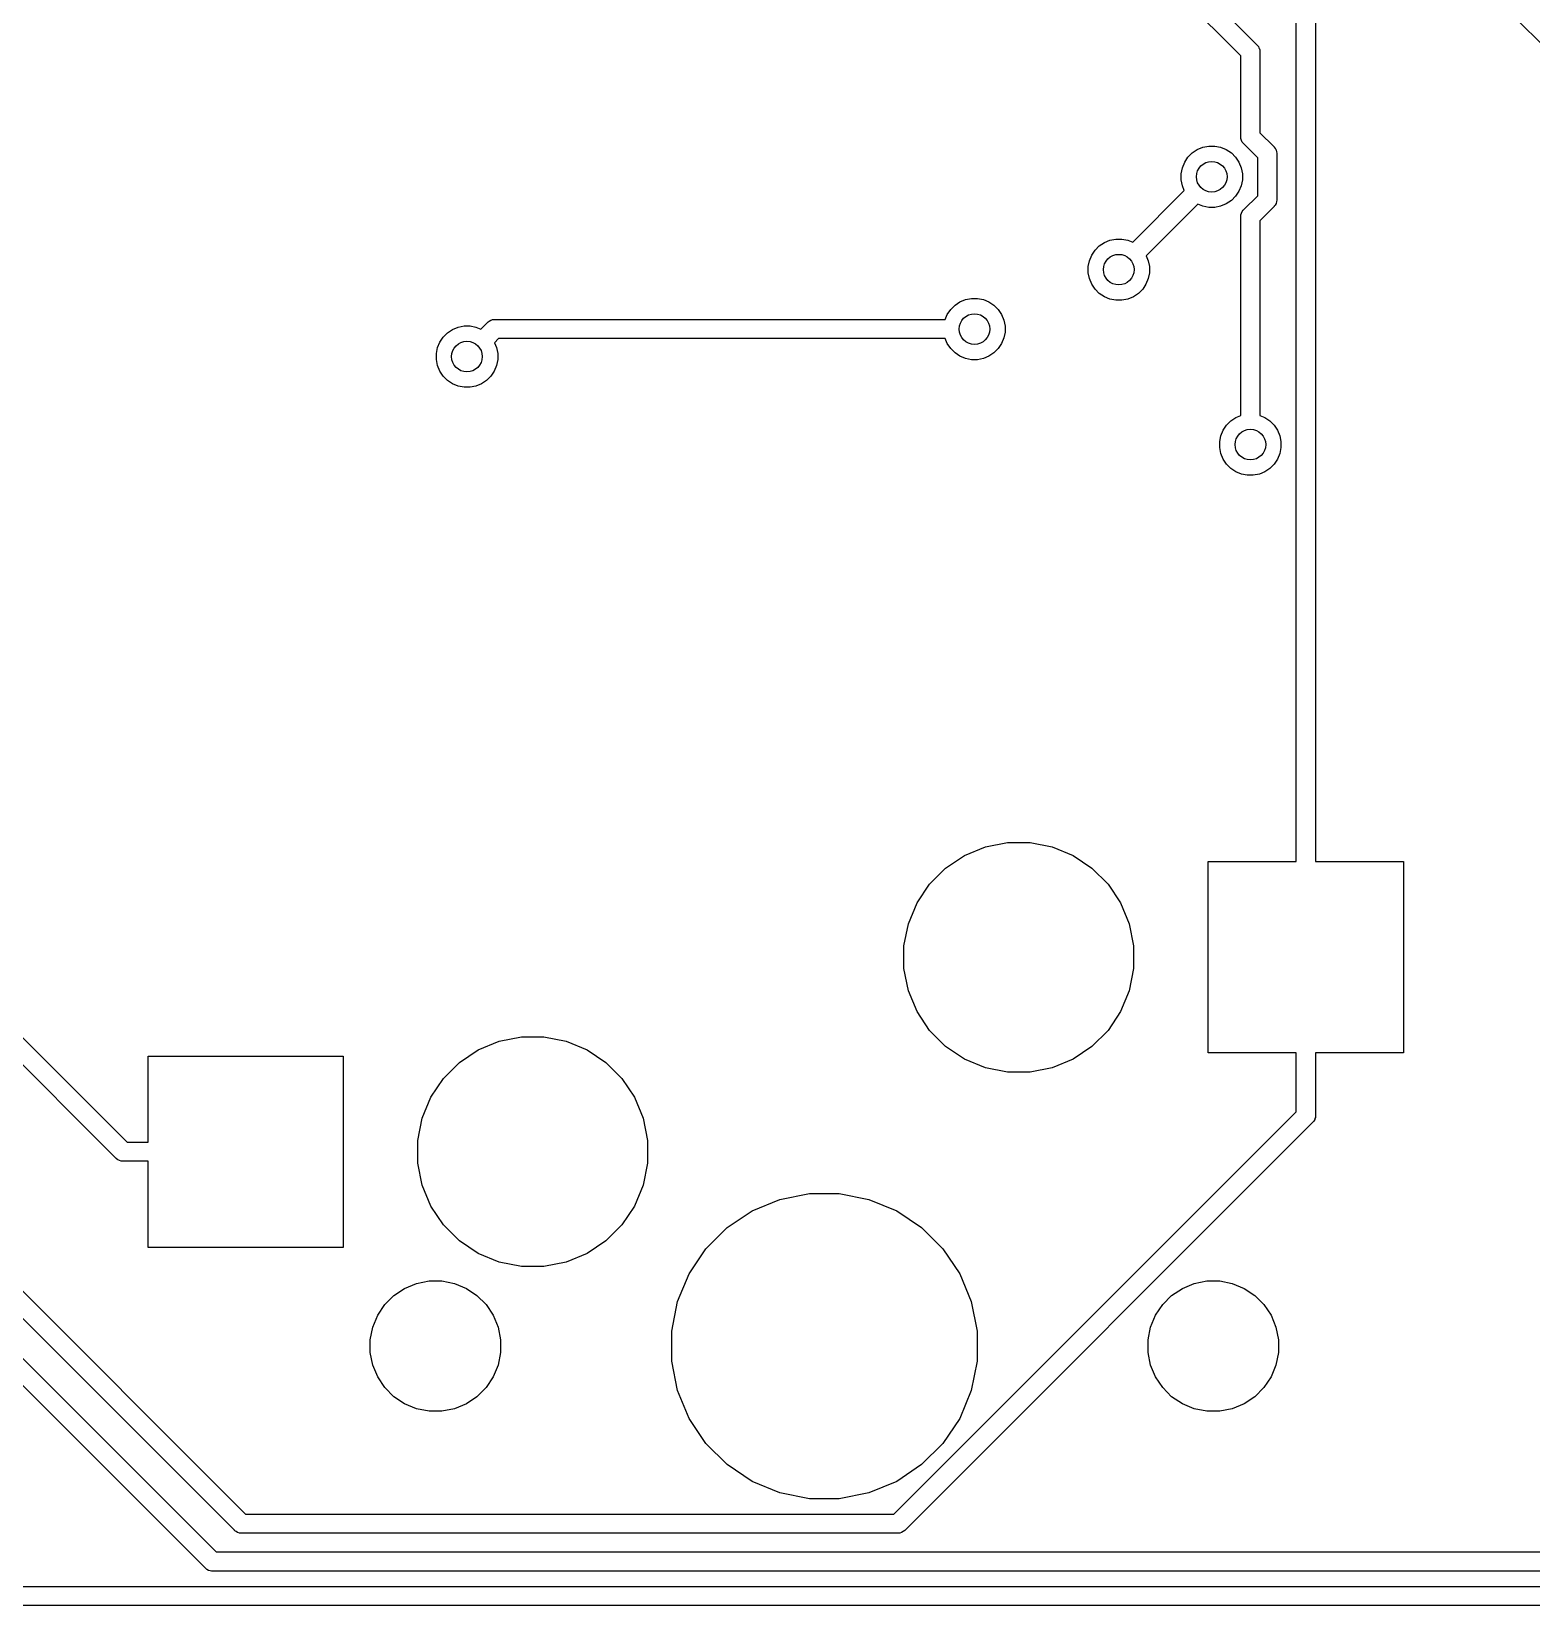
# Model space of a CAD drawing. Extents: x 1.2 to 14.9, y -4.9 to -0.3.
# Drawn here: x 12.63 to 13.402, y -4.623 to -3.814 of the extents above; entities that cross this region are included whole.
import ezdxf

# ---------------------------------------------------------------- set-up
doc = ezdxf.new("R2010")
doc.units = 0
doc.header["$MEASUREMENT"] = 0
doc.layers.add('BLACK', color=7, linetype='CONTINUOUS')

msp = doc.modelspace()

# ---------------------------------------------------------------- linework, layer by layer
at = {"layer": 'BLACK', "linetype": 'CONTINUOUS'}
for p, q in [((12.8325, -3.39279), (13.2604, -3.82063)), ((13.2521, -3.82632), (12.8268, -3.40102)), ((11.774, -3.47969), (12.6794, -4.38508)), ((12.6737, -4.39331), (11.7658, -3.48538)), ((11.7132, -3.54933), (12.7403, -4.57639)), ((12.7346, -4.58462), (11.7132, -3.56325)), ((13.2807, -4.24079), (13.2807, -3.58421)), ((13.2906, -3.58421), (13.2906, -4.24079)), ((13.613, -4.02641), (13.3496, -3.76298)), ((13.2604, -3.82063), (13.2606, -3.82079)), ((13.2606, -3.82079), (13.2607, -3.82097)), ((13.2607, -3.82097), (13.2612, -3.82154)), ((13.2521, -3.86773), (13.2521, -3.82632)), ((13.2612, -3.82154), (13.2615, -3.82216)), ((13.2615, -3.82216), (13.2616, -3.82239)), ((13.2616, -3.82239), (13.2619, -3.82332)), ((13.2619, -3.82332), (13.262, -3.82404)), ((13.262, -3.82404), (13.262, -3.82404)), ((13.262, -3.82404), (13.262, -3.82428)), ((13.262, -3.82428), (13.262, -3.82452)), ((13.262, -3.82452), (13.262, -3.86593)), ((13.2521, -3.86797), (13.2521, -3.86773)), ((13.2521, -3.86821), (13.2521, -3.86797)), ((13.2522, -3.86893), (13.2521, -3.86821)), ((13.2521, -3.86821), (13.2521, -3.86821)), ((13.2525, -3.86986), (13.2522, -3.86893)), ((13.2529, -3.87072), (13.2525, -3.86986)), ((13.262, -3.86593), (13.2691, -3.87305)), ((13.225, -3.87849), (13.2272, -3.8763)), ((13.2272, -3.8763), (13.2298, -3.87457)), ((13.2298, -3.87457), (13.2326, -3.87338)), ((13.2326, -3.87338), (13.2357, -3.87278)), ((13.2357, -3.87278), (13.2388, -3.87278)), ((13.2388, -3.87278), (13.2418, -3.87338)), ((13.2418, -3.87338), (13.2447, -3.87457)), ((13.2447, -3.87457), (13.2473, -3.8763)), ((13.2473, -3.8763), (13.2495, -3.87849)), ((13.2536, -3.87147), (13.2529, -3.87072)), ((13.2538, -3.87162), (13.2536, -3.87147)), ((13.2609, -3.87874), (13.2538, -3.87162)), ((13.2691, -3.87305), (13.2693, -3.8732)), ((13.2693, -3.8732), (13.2694, -3.87339)), ((13.2694, -3.87339), (13.2694, -3.87339)), ((13.2694, -3.87339), (13.2699, -3.87395)), ((13.2699, -3.87395), (13.2701, -3.87427)), ((13.2701, -3.87427), (13.2704, -3.8748)), ((13.2704, -3.8748), (13.2706, -3.87573)), ((13.2706, -3.87573), (13.2707, -3.87646)), ((13.2707, -3.87646), (13.2707, -3.87646)), ((13.2707, -3.87646), (13.2707, -3.8767)), ((13.2707, -3.8767), (13.2707, -3.87694)), ((13.2707, -3.87694), (13.2707, -3.90012)), ((13.2215, -3.88698), (13.2221, -3.88393)), ((13.2221, -3.88393), (13.2233, -3.88107)), ((13.2233, -3.88107), (13.225, -3.87849)), ((13.2495, -3.87849), (13.2512, -3.88107)), ((13.2512, -3.88107), (13.2524, -3.88393)), ((13.2524, -3.88393), (13.253, -3.88698)), ((13.2609, -3.89832), (13.2609, -3.87874)), ((13.2215, -3.89008), (13.2215, -3.88698)), ((13.2221, -3.89312), (13.2215, -3.89008)), ((13.2231, -3.89566), (13.2221, -3.89312)), ((13.2524, -3.89312), (13.2512, -3.89599)), ((13.253, -3.89008), (13.2524, -3.89312)), ((13.253, -3.88698), (13.253, -3.89008)), ((13.1966, -3.92223), (13.2231, -3.89566)), ((13.2473, -3.90076), (13.2447, -3.90248)), ((13.2495, -3.89857), (13.2473, -3.90076)), ((13.2512, -3.89599), (13.2495, -3.89857)), ((13.2537, -3.90544), (13.2609, -3.89832)), ((13.2704, -3.90225), (13.2699, -3.90311)), ((13.2706, -3.90132), (13.2704, -3.90225)), ((13.2704, -3.90225), (13.2704, -3.90225)), ((13.2707, -3.9006), (13.2706, -3.90132)), ((13.2707, -3.90012), (13.2707, -3.90036)), ((13.2707, -3.90036), (13.2707, -3.9006)), ((13.2707, -3.9006), (13.2707, -3.9006)), ((13.2301, -3.90262), (13.2035, -3.92919)), ((13.2326, -3.90367), (13.2301, -3.90262)), ((13.2357, -3.90428), (13.2326, -3.90367)), ((13.2388, -3.90428), (13.2357, -3.90428)), ((13.2418, -3.90367), (13.2388, -3.90428)), ((13.2447, -3.90248), (13.2418, -3.90367)), ((13.2521, -3.90909), (13.2522, -3.90812)), ((13.2521, -3.90933), (13.2521, -3.90909)), ((13.2521, -4.01132), (13.2521, -3.90933)), ((13.2522, -3.90812), (13.2525, -3.90719)), ((13.2525, -3.90719), (13.2529, -3.90634)), ((13.2529, -3.90634), (13.2534, -3.90578)), ((13.2534, -3.90578), (13.2536, -3.90559)), ((13.2534, -3.90578), (13.2534, -3.90578)), ((13.2536, -3.90559), (13.2537, -3.90544)), ((13.2691, -3.90401), (13.262, -3.91112)), ((13.2693, -3.90385), (13.2691, -3.90401)), ((13.2694, -3.90367), (13.2693, -3.90385)), ((13.2699, -3.90311), (13.2694, -3.90367)), ((13.2694, -3.90367), (13.2694, -3.90367)), ((13.262, -3.91112), (13.262, -4.01132)), ((13.1755, -3.92886), (13.1772, -3.92628)), ((13.1772, -3.92628), (13.1794, -3.92409)), ((13.1794, -3.92409), (13.182, -3.92236)), ((13.182, -3.92236), (13.1848, -3.92118)), ((13.1848, -3.92118), (13.1879, -3.92057)), ((13.1879, -3.92057), (13.191, -3.92057)), ((13.191, -3.92057), (13.194, -3.92118)), ((13.194, -3.92118), (13.1966, -3.92223)), ((13.1737, -3.93477), (13.1743, -3.93173)), ((13.1743, -3.93173), (13.1755, -3.92886)), ((13.2035, -3.92919), (13.2046, -3.93173)), ((13.2046, -3.93173), (13.2052, -3.93477)), ((13.1737, -3.93787), (13.1737, -3.93477)), ((13.1743, -3.94091), (13.1737, -3.93787)), ((13.1755, -3.94378), (13.1743, -3.94091)), ((13.2046, -3.94091), (13.2034, -3.94378)), ((13.2052, -3.93787), (13.2046, -3.94091)), ((13.2052, -3.93477), (13.2052, -3.93787)), ((13.1772, -3.94636), (13.1755, -3.94378)), ((13.1794, -3.94855), (13.1772, -3.94636)), ((13.182, -3.95027), (13.1794, -3.94855)), ((13.1848, -3.95146), (13.182, -3.95027)), ((13.1969, -3.95027), (13.194, -3.95146)), ((13.1995, -3.94855), (13.1969, -3.95027)), ((13.2017, -3.94636), (13.1995, -3.94855)), ((13.2034, -3.94378), (13.2017, -3.94636)), ((13.1012, -3.95941), (13.103, -3.95684)), ((13.103, -3.95684), (13.1052, -3.95464)), ((13.1052, -3.95464), (13.1077, -3.95292)), ((13.1077, -3.95292), (13.1106, -3.95173)), ((13.1106, -3.95173), (13.1136, -3.95113)), ((13.1136, -3.95113), (13.1167, -3.95113)), ((13.1167, -3.95113), (13.1198, -3.95173)), ((13.1198, -3.95173), (13.1226, -3.95292)), ((13.1226, -3.95292), (13.1252, -3.95464)), ((13.1252, -3.95464), (13.1274, -3.95684)), ((13.1274, -3.95684), (13.1291, -3.95941)), ((13.1879, -3.95207), (13.1848, -3.95146)), ((13.191, -3.95207), (13.1879, -3.95207)), ((13.194, -3.95146), (13.191, -3.95207)), ((12.8442, -3.9688), (12.8468, -3.96708)), ((12.8468, -3.96708), (12.8497, -3.96589)), ((12.8497, -3.96589), (12.8527, -3.96529)), ((12.8527, -3.96529), (12.8558, -3.96529)), ((12.8558, -3.96529), (12.8588, -3.96589)), ((12.8588, -3.96589), (12.8614, -3.96694)), ((12.8614, -3.96694), (12.8648, -3.96356)), ((12.8648, -3.96356), (12.8649, -3.96338)), ((12.8649, -3.96338), (12.8651, -3.96322)), ((12.8651, -3.96322), (12.8657, -3.96276)), ((12.8651, -3.96322), (12.8651, -3.96322)), ((12.8657, -3.96276), (12.8665, -3.96231)), ((12.8665, -3.96231), (12.8666, -3.96228)), ((12.8666, -3.96228), (12.8674, -3.96202)), ((12.8674, -3.96202), (12.8682, -3.96195)), ((12.8682, -3.96195), (12.8684, -3.96193)), ((12.8682, -3.96195), (12.8682, -3.96195)), ((12.8684, -3.96193), (12.8686, -3.96195)), ((12.8686, -3.96195), (13.1002, -3.96195)), ((13.1002, -3.96195), (13.1012, -3.95941)), ((13.1291, -3.95941), (13.1303, -3.96228)), ((13.1303, -3.96228), (13.1309, -3.96532)), ((13.1309, -3.96532), (13.1309, -3.96843)), ((12.8391, -3.97644), (12.8403, -3.97358)), ((12.8403, -3.97358), (12.842, -3.971)), ((12.842, -3.971), (12.8442, -3.9688)), ((12.8704, -3.9718), (12.8683, -3.9739)), ((12.8683, -3.9739), (12.8694, -3.97644)), ((13.1002, -3.9718), (12.8704, -3.9718)), ((13.1012, -3.97433), (13.1002, -3.9718)), ((13.103, -3.97691), (13.1012, -3.97433)), ((13.1291, -3.97433), (13.1274, -3.97691)), ((13.1303, -3.97147), (13.1291, -3.97433)), ((13.1309, -3.96843), (13.1303, -3.97147)), ((12.8385, -3.97948), (12.8391, -3.97644)), ((12.8385, -3.98259), (12.8385, -3.97948)), ((12.8391, -3.98563), (12.8385, -3.98259)), ((12.8694, -3.97644), (12.87, -3.97948)), ((12.87, -3.98259), (12.8694, -3.98563)), ((12.87, -3.97948), (12.87, -3.98259)), ((13.1052, -3.97911), (13.103, -3.97691)), ((13.1077, -3.98083), (13.1052, -3.97911)), ((13.1106, -3.98202), (13.1077, -3.98083)), ((13.1136, -3.98262), (13.1106, -3.98202)), ((13.1167, -3.98262), (13.1136, -3.98262)), ((13.1198, -3.98202), (13.1167, -3.98262)), ((13.1226, -3.98083), (13.1198, -3.98202)), ((13.1252, -3.97911), (13.1226, -3.98083)), ((13.1274, -3.97691), (13.1252, -3.97911)), ((12.8403, -3.98849), (12.8391, -3.98563)), ((12.842, -3.99107), (12.8403, -3.98849)), ((12.8442, -3.99327), (12.842, -3.99107)), ((12.8665, -3.99107), (12.8643, -3.99327)), ((12.8682, -3.98849), (12.8665, -3.99107)), ((12.8694, -3.98563), (12.8682, -3.98849)), ((12.8468, -3.99499), (12.8442, -3.99327)), ((12.8497, -3.99618), (12.8468, -3.99499)), ((12.8527, -3.99678), (12.8497, -3.99618)), ((12.8558, -3.99678), (12.8527, -3.99678)), ((12.8588, -3.99618), (12.8558, -3.99678)), ((12.8617, -3.99499), (12.8588, -3.99618)), ((12.8643, -3.99327), (12.8617, -3.99499)), ((13.2448, -4.01628), (13.247, -4.01409)), ((13.247, -4.01409), (13.2496, -4.01237)), ((13.2496, -4.01237), (13.2521, -4.01132)), ((13.262, -4.01132), (13.2645, -4.01237)), ((13.2645, -4.01237), (13.2671, -4.01409)), ((13.2671, -4.01409), (13.2693, -4.01628)), ((13.2413, -4.02477), (13.2419, -4.02173)), ((13.2419, -4.02173), (13.2431, -4.01886)), ((13.2431, -4.01886), (13.2448, -4.01628)), ((13.2693, -4.01628), (13.271, -4.01886)), ((13.271, -4.01886), (13.2722, -4.02173)), ((13.2722, -4.02173), (13.2728, -4.02477)), ((13.2413, -4.02787), (13.2413, -4.02477)), ((13.2419, -4.03092), (13.2413, -4.02787)), ((13.2431, -4.03378), (13.2419, -4.03092)), ((13.2722, -4.03092), (13.271, -4.03378)), ((13.2728, -4.02787), (13.2722, -4.03092)), ((13.2728, -4.02477), (13.2728, -4.02787)), ((13.2448, -4.03636), (13.2431, -4.03378)), ((13.247, -4.03856), (13.2448, -4.03636)), ((13.2496, -4.04028), (13.247, -4.03856)), ((13.2671, -4.03856), (13.2645, -4.04028)), ((13.2693, -4.03636), (13.2671, -4.03856)), ((13.271, -4.03378), (13.2693, -4.03636)), ((13.2525, -4.04147), (13.2496, -4.04028)), ((13.2555, -4.04207), (13.2525, -4.04147)), ((13.2586, -4.04207), (13.2555, -4.04207)), ((13.2617, -4.04147), (13.2586, -4.04207)), ((13.2645, -4.04028), (13.2617, -4.04147)), ((12.3418, -4.21242), (12.7252, -4.59586)), ((12.7195, -4.60409), (12.3361, -4.22065)), ((13.11, -4.23767), (13.1208, -4.23321)), ((13.1208, -4.23321), (13.1322, -4.23094)), ((13.1322, -4.23094), (13.1438, -4.23094)), ((13.1438, -4.23094), (13.1552, -4.23321)), ((13.1552, -4.23321), (13.166, -4.23767)), ((13.1003, -4.24413), (13.11, -4.23767)), ((13.166, -4.23767), (13.1756, -4.24413)), ((13.2354, -4.33921), (13.2354, -4.24079)), ((13.2354, -4.24079), (13.2807, -4.24079)), ((13.2906, -4.24079), (13.3358, -4.24079)), ((13.3358, -4.24079), (13.3358, -4.33921)), ((13.0921, -4.25235), (13.1003, -4.24413)), ((13.1756, -4.24413), (13.1839, -4.25235)), ((13.0857, -4.26203), (13.0921, -4.25235)), ((13.1839, -4.25235), (13.1903, -4.26203)), ((13.0812, -4.27277), (13.0857, -4.26203)), ((13.1903, -4.26203), (13.1948, -4.27277)), ((13.0789, -4.28418), (13.0812, -4.27277)), ((13.1948, -4.27277), (13.197, -4.28418)), ((13.0789, -4.29582), (13.0789, -4.28418)), ((13.197, -4.28418), (13.197, -4.29582)), ((13.0812, -4.30723), (13.0789, -4.29582)), ((13.197, -4.29582), (13.1948, -4.30723)), ((13.0857, -4.31797), (13.0812, -4.30723)), ((13.1948, -4.30723), (13.1903, -4.31797)), ((13.0921, -4.32765), (13.0857, -4.31797)), ((13.1903, -4.31797), (13.1839, -4.32765)), ((12.8708, -4.33321), (12.8822, -4.33094)), ((12.8822, -4.33094), (12.8938, -4.33094)), ((12.8938, -4.33094), (12.9052, -4.33321)), ((13.1003, -4.33587), (13.0921, -4.32765)), ((13.1839, -4.32765), (13.1756, -4.33587)), ((12.8503, -4.34413), (12.86, -4.33767)), ((12.86, -4.33767), (12.8708, -4.33321)), ((12.9052, -4.33321), (12.916, -4.33767)), ((12.916, -4.33767), (12.9256, -4.34413)), ((13.11, -4.34233), (13.1003, -4.33587)), ((13.1756, -4.33587), (13.166, -4.34233)), ((13.2807, -4.33921), (13.2354, -4.33921)), ((13.2807, -4.36946), (13.2807, -4.33921)), ((13.3358, -4.33921), (13.2906, -4.33921)), ((13.2906, -4.33921), (13.2906, -4.37125)), ((12.6902, -4.38508), (12.6902, -4.34079)), ((12.6902, -4.34079), (12.7906, -4.34079)), ((12.7906, -4.34079), (12.7906, -4.43921)), ((12.8421, -4.35235), (12.8503, -4.34413)), ((12.9256, -4.34413), (12.9339, -4.35235)), ((13.1208, -4.34679), (13.11, -4.34233)), ((13.1322, -4.34906), (13.1208, -4.34679)), ((13.1552, -4.34679), (13.1438, -4.34906)), ((13.166, -4.34233), (13.1552, -4.34679)), ((12.8357, -4.36203), (12.8421, -4.35235)), ((12.9339, -4.35235), (12.9403, -4.36203)), ((13.1438, -4.34906), (13.1322, -4.34906)), ((12.8312, -4.37277), (12.8357, -4.36203)), ((12.9403, -4.36203), (12.9448, -4.37277)), ((13.0738, -4.57639), (13.2807, -4.36946)), ((13.2906, -4.37174), (13.2905, -4.37246)), ((13.2906, -4.37125), (13.2906, -4.3715)), ((13.2906, -4.3715), (13.2906, -4.37174)), ((13.2906, -4.37174), (13.2906, -4.37174)), ((12.8289, -4.38418), (12.8312, -4.37277)), ((12.9448, -4.37277), (12.947, -4.38418)), ((13.2889, -4.37515), (13.0795, -4.58462)), ((13.2891, -4.37499), (13.2889, -4.37515)), ((13.2894, -4.37467), (13.2891, -4.37499)), ((13.2897, -4.37424), (13.2894, -4.37467)), ((13.2902, -4.37339), (13.2897, -4.37424)), ((13.2903, -4.37291), (13.2902, -4.37339)), ((13.2905, -4.37246), (13.2903, -4.37291)), ((12.6794, -4.38508), (12.6902, -4.38508)), ((12.8289, -4.39582), (12.8289, -4.38418)), ((12.947, -4.38418), (12.947, -4.39582)), ((12.6739, -4.3935), (12.6737, -4.39331)), ((12.674, -4.39365), (12.6739, -4.3935)), ((12.6746, -4.39411), (12.674, -4.39365)), ((12.6747, -4.39417), (12.6746, -4.39411)), ((12.6755, -4.39457), (12.6747, -4.39417)), ((12.6764, -4.39485), (12.6755, -4.39457)), ((12.6771, -4.39492), (12.6764, -4.39485)), ((12.6774, -4.39494), (12.6771, -4.39492)), ((12.6771, -4.39492), (12.6771, -4.39492)), ((12.6776, -4.39492), (12.6774, -4.39494)), ((12.6902, -4.39492), (12.6776, -4.39492)), ((12.6902, -4.43921), (12.6902, -4.39492)), ((12.8312, -4.40723), (12.8289, -4.39582)), ((12.947, -4.39582), (12.9448, -4.40723)), ((12.8357, -4.41797), (12.8312, -4.40723)), ((12.9448, -4.40723), (12.9403, -4.41797)), ((13.0151, -4.41452), (13.0303, -4.4115)), ((13.0303, -4.4115), (13.0457, -4.4115)), ((13.0457, -4.4115), (13.0609, -4.41452)), ((12.8421, -4.42765), (12.8357, -4.41797)), ((12.9403, -4.41797), (12.9339, -4.42765)), ((12.988, -4.42903), (13.0008, -4.42043)), ((13.0008, -4.42043), (13.0151, -4.41452)), ((13.0609, -4.41452), (13.0752, -4.42043)), ((13.0752, -4.42043), (13.088, -4.42903)), ((12.8503, -4.43587), (12.8421, -4.42765)), ((12.9339, -4.42765), (12.9256, -4.43587)), ((12.86, -4.44233), (12.8503, -4.43587)), ((12.9256, -4.43587), (12.916, -4.44233)), ((12.977, -4.43996), (12.988, -4.42903)), ((13.088, -4.42903), (13.099, -4.43996)), ((12.7906, -4.43921), (12.6902, -4.43921)), ((12.8708, -4.44679), (12.86, -4.44233)), ((12.916, -4.44233), (12.9052, -4.44679)), ((12.9684, -4.45282), (12.977, -4.43996)), ((13.099, -4.43996), (13.1076, -4.45282)), ((12.8822, -4.44906), (12.8708, -4.44679)), ((12.8938, -4.44906), (12.8822, -4.44906)), ((12.9052, -4.44679), (12.8938, -4.44906)), ((12.9625, -4.4671), (12.9684, -4.45282)), ((13.1076, -4.45282), (13.1135, -4.4671)), ((12.8166, -4.46398), (12.8221, -4.46031)), ((12.8221, -4.46031), (12.8282, -4.45779)), ((12.8282, -4.45779), (12.8347, -4.4565)), ((12.8347, -4.4565), (12.8413, -4.4565)), ((12.8413, -4.4565), (12.8478, -4.45779)), ((12.8478, -4.45779), (12.8539, -4.46031)), ((12.8539, -4.46031), (12.8593, -4.46398)), ((13.2166, -4.46398), (13.2221, -4.46031)), ((13.2221, -4.46031), (13.2282, -4.45779)), ((13.2282, -4.45779), (13.2347, -4.4565)), ((13.2347, -4.4565), (13.2413, -4.4565)), ((13.2413, -4.4565), (13.2478, -4.45779)), ((13.2478, -4.45779), (13.2539, -4.46031)), ((13.2539, -4.46031), (13.2593, -4.46398)), ((12.8083, -4.47413), (12.812, -4.46864)), ((12.812, -4.46864), (12.8166, -4.46398)), ((12.8593, -4.46398), (12.864, -4.46864)), ((12.864, -4.46864), (12.8677, -4.47413)), ((12.9595, -4.48227), (12.9625, -4.4671)), ((13.1135, -4.4671), (13.1165, -4.48227)), ((13.2083, -4.47413), (13.212, -4.46864)), ((13.212, -4.46864), (13.2166, -4.46398)), ((13.2593, -4.46398), (13.264, -4.46864)), ((13.264, -4.46864), (13.2677, -4.47413)), ((12.8058, -4.48023), (12.8083, -4.47413)), ((12.8677, -4.47413), (12.8702, -4.48023)), ((13.2058, -4.48023), (13.2083, -4.47413)), ((13.2677, -4.47413), (13.2702, -4.48023)), ((12.8045, -4.4867), (12.8058, -4.48023)), ((12.8702, -4.48023), (12.8715, -4.4867)), ((12.9595, -4.49773), (12.9595, -4.48227)), ((13.1165, -4.48227), (13.1165, -4.49773)), ((13.2045, -4.4867), (13.2058, -4.48023)), ((13.2702, -4.48023), (13.2715, -4.4867)), ((12.8045, -4.4933), (12.8045, -4.4867)), ((12.8058, -4.49977), (12.8045, -4.4933)), ((12.8715, -4.4933), (12.8702, -4.49977)), ((12.8715, -4.4867), (12.8715, -4.4933)), ((13.2045, -4.4933), (13.2045, -4.4867)), ((13.2058, -4.49977), (13.2045, -4.4933)), ((13.2715, -4.4933), (13.2702, -4.49977)), ((13.2715, -4.4867), (13.2715, -4.4933)), ((12.8083, -4.50587), (12.8058, -4.49977)), ((12.8702, -4.49977), (12.8677, -4.50587)), ((12.9625, -4.5129), (12.9595, -4.49773)), ((13.1165, -4.49773), (13.1135, -4.5129)), ((13.2083, -4.50587), (13.2058, -4.49977)), ((13.2702, -4.49977), (13.2677, -4.50587)), ((12.812, -4.51136), (12.8083, -4.50587)), ((12.8677, -4.50587), (12.864, -4.51136)), ((13.212, -4.51136), (13.2083, -4.50587)), ((13.2677, -4.50587), (13.264, -4.51136)), ((12.8166, -4.51602), (12.812, -4.51136)), ((12.8221, -4.51969), (12.8166, -4.51602)), ((12.8593, -4.51602), (12.8539, -4.51969)), ((12.864, -4.51136), (12.8593, -4.51602)), ((12.9684, -4.52718), (12.9625, -4.5129)), ((13.1135, -4.5129), (13.1076, -4.52718)), ((13.2166, -4.51602), (13.212, -4.51136)), ((13.2221, -4.51969), (13.2166, -4.51602)), ((13.2593, -4.51602), (13.2539, -4.51969)), ((13.264, -4.51136), (13.2593, -4.51602)), ((12.8282, -4.52221), (12.8221, -4.51969)), ((12.8347, -4.5235), (12.8282, -4.52221)), ((12.8413, -4.5235), (12.8347, -4.5235)), ((12.8478, -4.52221), (12.8413, -4.5235)), ((12.8539, -4.51969), (12.8478, -4.52221)), ((13.2282, -4.52221), (13.2221, -4.51969)), ((13.2347, -4.5235), (13.2282, -4.52221)), ((13.2413, -4.5235), (13.2347, -4.5235)), ((13.2478, -4.52221), (13.2413, -4.5235)), ((13.2539, -4.51969), (13.2478, -4.52221)), ((12.977, -4.54004), (12.9684, -4.52718)), ((13.1076, -4.52718), (13.099, -4.54004)), ((12.988, -4.55097), (12.977, -4.54004)), ((13.099, -4.54004), (13.088, -4.55097)), ((13.0008, -4.55957), (12.988, -4.55097)), ((13.088, -4.55097), (13.0752, -4.55957)), ((13.0151, -4.56548), (13.0008, -4.55957)), ((13.0303, -4.5685), (13.0151, -4.56548)), ((13.0609, -4.56548), (13.0457, -4.5685)), ((13.0752, -4.55957), (13.0609, -4.56548)), ((13.0457, -4.5685), (13.0303, -4.5685)), ((12.7403, -4.57639), (13.0738, -4.57639)), ((12.7347, -4.5848), (12.7346, -4.58462)), ((12.7349, -4.58496), (12.7347, -4.5848)), ((12.7355, -4.58542), (12.7349, -4.58496)), ((12.7349, -4.58496), (12.7349, -4.58496)), ((12.7362, -4.58582), (12.7355, -4.58542)), ((12.7364, -4.58588), (12.7362, -4.58582)), ((12.7373, -4.58616), (12.7364, -4.58588)), ((12.738, -4.58623), (12.7373, -4.58616)), ((12.7382, -4.58625), (12.738, -4.58623)), ((12.738, -4.58623), (12.738, -4.58623)), ((12.7385, -4.58623), (12.7382, -4.58625)), ((13.0756, -4.58623), (12.7385, -4.58623)), ((13.0758, -4.58625), (13.0756, -4.58623)), ((13.0761, -4.58623), (13.0758, -4.58625)), ((13.0768, -4.58616), (13.0761, -4.58623)), ((13.0761, -4.58623), (13.0761, -4.58623)), ((13.0777, -4.58588), (13.0768, -4.58616)), ((13.0786, -4.58542), (13.0777, -4.58588)), ((13.0793, -4.5848), (13.0786, -4.58542)), ((13.0795, -4.58462), (13.0793, -4.5848)), ((12.7252, -4.59586), (13.5458, -4.59586)), ((12.7197, -4.60428), (12.7195, -4.60409)), ((12.7199, -4.60443), (12.7197, -4.60428)), ((12.7204, -4.60489), (12.7199, -4.60443)), ((12.7213, -4.60535), (12.7204, -4.60489)), ((12.7222, -4.60563), (12.7213, -4.60535)), ((12.7229, -4.6057), (12.7222, -4.60563)), ((12.7232, -4.60572), (12.7229, -4.6057)), ((12.7229, -4.6057), (12.7229, -4.6057)), ((12.7234, -4.6057), (12.7232, -4.60572)), ((13.5476, -4.6057), (12.7234, -4.6057)), ((12.475, -4.61359), (14.1242, -4.61359)), ((14.126, -4.62343), (12.4732, -4.62343))]:
    msp.add_line(p, q, dxfattribs=at)
at = {"layer": 'BLACK'}
for centre in [(13.2372, -3.88853), (13.1894, -3.93632), (13.1152, -3.96687), (12.8542, -3.98104), (13.2571, -4.02632)]:
    msp.add_circle(centre, 0.007874, dxfattribs=at)

doc.saveas('drawing.dxf')
